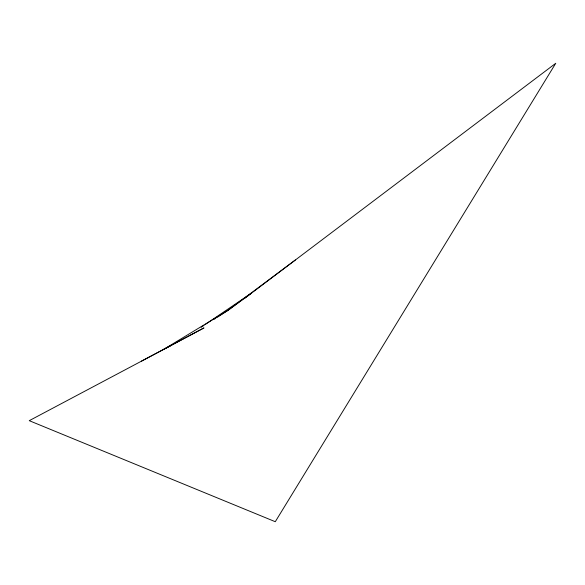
<?xml version="1.0" encoding="UTF-8"?>
<svg xmlns="http://www.w3.org/2000/svg" width="585" height="585" viewBox="0 0 585 585"><rect width="100%" height="100%" fill="white"/><g stroke="black" fill="none" stroke-linecap="round" stroke-linejoin="round"><path stroke-width="0.88" d="M244.245 298.628L251.521 293.129M252.976 292.025L555.75 63.29L275.279 521.71L29.25 420.673L171.588 345.187M295.374 259.996L227.982 310.35L217.335 317.253M201.123 327.308L204.114 325.275M205.606 324.258L251.974 292.785L227.982 310.35L163.749 349.347L203.982 327.914L141.329 361.23M214.293 319.22L215.814 318.233"/></g></svg>
